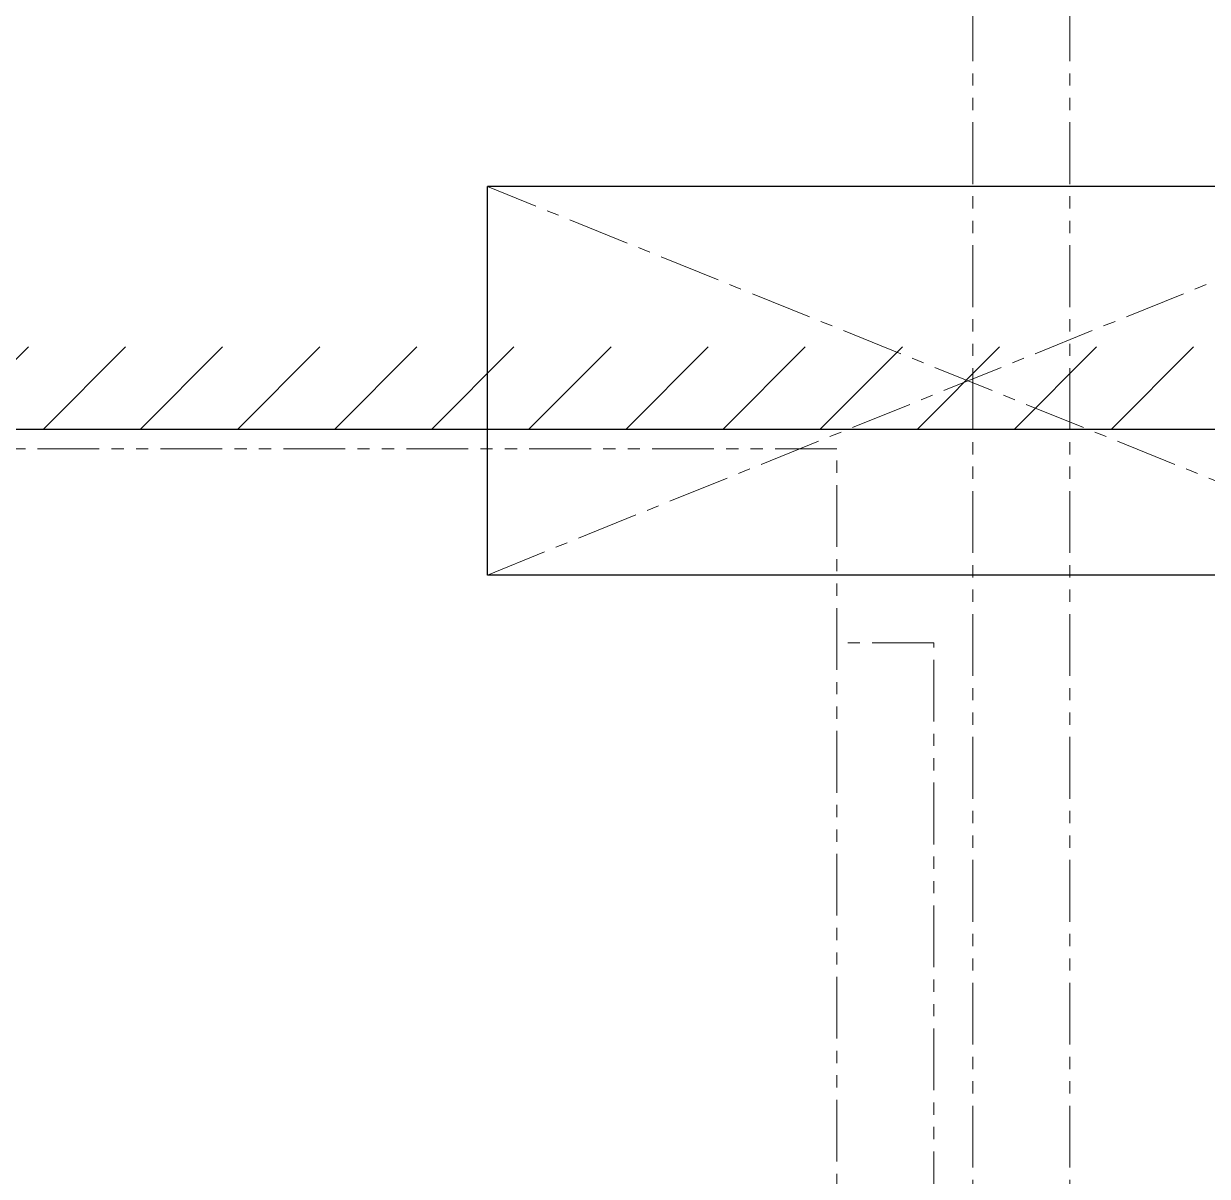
# Model space of a CAD drawing. Header units: millimetres. Extents: x -211 to 45495, y 24 to 52952.
# Drawn here: x 8245 to 8855, y 40771 to 41364 of the extents above; entities that cross this region are included whole.
import ezdxf

# ---------------------------------------------------------------- set-up
doc = ezdxf.new("R2010")
doc.units = ezdxf.units.MM
doc.linetypes.add('CENTER', pattern=[50.7, 31.8, -6.3, 6.3, -6.3])
doc.linetypes.add('PHANTOM', pattern=[63.3, 31.8, -6.3, 6.3, -6.3, 6.3, -6.3])
doc.layers.add('Layer2', color=7, linetype='Continuous')

# ---------------------------------------------------------------- blocks, each defined once
blk = doc.blocks.new('BLKF2400')
at = {"layer": 'Layer2', "color": 3, "linetype": 'Continuous', "lineweight": 25}
for p, q in [((9573.79, 41280.55), (8483.79, 41280.55)), ((8483.79, 41080.55), (8483.79, 41280.55)), ((9188.17, 41080.55), (8483.79, 41080.55))]:
    blk.add_line(p, q, dxfattribs=at)
at = {"layer": 'Layer2', "color": 7, "linetype": 'CENTER', "lineweight": 13}
for p, q in [((8483.79, 41080.55), (8978.79, 41280.55)), ((8978.79, 41080.55), (8483.79, 41280.55))]:
    blk.add_line(p, q, dxfattribs=at)
blk = doc.blocks.new('BLKF2423')
at = {"layer": 'Layer2', "color": 2, "linetype": 'PHANTOM', "lineweight": 13}
for p, q in [((8733.79, 40585.55), (8733.79, 42061.44)), ((8783.79, 40585.55), (8783.79, 41782.55))]:
    blk.add_line(p, q, dxfattribs=at)
blk = doc.blocks.new('BLKF2458')
at = {"layer": 'Layer2', "color": 7, "linetype": 'PHANTOM', "lineweight": 13}
for p, q in [((8663.79, 41145.55), (7463.79, 41145.55)), ((8663.79, 40145.55), (8663.79, 41145.55)), ((8713.79, 41045.55), (8663.79, 41045.55)), ((8713.79, 40245.55), (8713.79, 41045.55))]:
    blk.add_line(p, q, dxfattribs=at)
blk = doc.blocks.new('BLKF2461')
at = {"layer": 'Layer2', "color": 7, "linetype": 'Continuous', "lineweight": 13}
for p, q in [((8205.07, 41155.55), (8247.49, 41197.97)), ((8255.07, 41155.55), (8297.49, 41197.97)), ((8305.07, 41155.55), (8347.49, 41197.97)), ((8355.07, 41155.55), (8397.49, 41197.97)), ((8405.07, 41155.55), (8447.49, 41197.97)), ((8455.07, 41155.55), (8497.49, 41197.97)), ((8505.07, 41155.55), (8547.49, 41197.97)), ((8555.07, 41155.55), (8597.49, 41197.97)), ((8605.07, 41155.55), (8647.49, 41197.97)), ((8655.07, 41155.55), (8697.49, 41197.97)), ((8705.07, 41155.55), (8747.49, 41197.97)), ((8755.07, 41155.55), (8797.49, 41197.97)), ((8805.07, 41155.55), (8847.49, 41197.97))]:
    blk.add_line(p, q, dxfattribs=at)
at = {"layer": 'Layer2', "color": 4, "linetype": 'Continuous', "lineweight": 25}
blk.add_line((8928.79, 41155.55), (7085.26, 41155.55), dxfattribs=at)
blk = doc.blocks.new('BLKF2460')
at = {"layer": 'Layer2', "color": 7, "linetype": 'Continuous', "lineweight": 13}
blk.add_blockref('BLKF2461', (0, 0), dxfattribs=at)

msp = doc.modelspace()

# ---------------------------------------------------------------- block references
at = {"layer": 'Layer2', "color": 2, "linetype": 'PHANTOM', "lineweight": 13}
msp.add_blockref('BLKF2423', (0, 0), dxfattribs=at)
at = {"layer": 'Layer2', "color": 1, "linetype": 'PHANTOM', "lineweight": 13}
msp.add_blockref('BLKF2460', (0, 0), dxfattribs=at)
at = {"layer": 'Layer2', "color": 3, "linetype": 'Continuous', "lineweight": 25}
msp.add_blockref('BLKF2400', (0, 0), dxfattribs=at)
at = {"layer": 'Layer2', "color": 7, "linetype": 'PHANTOM', "lineweight": 13}
msp.add_blockref('BLKF2458', (0, 0), dxfattribs=at)

doc.saveas('drawing.dxf')
